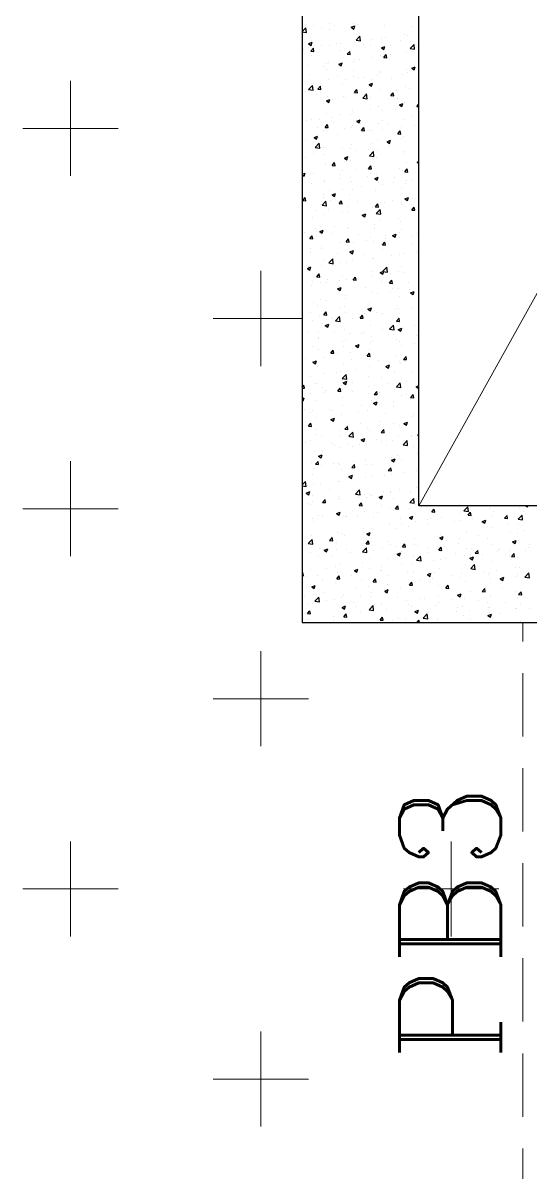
# Model space of a CAD drawing. Header units: millimetres. Extents: x 331487 to 517269, y 198509 to 399936.
# Drawn here: x 397410 to 398409, y 376660 to 378926 of the extents above; entities that cross this region are included whole.
import ezdxf

# ---------------------------------------------------------------- set-up
doc = ezdxf.new("R2010")
doc.units = ezdxf.units.MM
doc.header["$MEASUREMENT"] = 0
doc.linetypes.add('DASHED2', pattern=[0.375, 0.25, -0.125])
doc.layers.add('BEAM', color=1, linetype='Continuous', lineweight=5)
doc.layers.add('COLUMN', color=6, linetype='Continuous')
doc.styles.add('RC', font='romanc.shx', dxfattribs={"height": 200})

msp = doc.modelspace()

# ---------------------------------------------------------------- linework, layer by layer
at = {"layer": 'BEAM', "ltscale": 250}
msp.add_line((398190.1, 377974), (399990.1, 381214), dxfattribs=at)
at = {"layer": 'BEAM', "color": 253, "linetype": 'Continuous', "ltscale": 750}
for p, q in [((397503.6, 378624.5), (397503.6, 378812)), ((397409.8, 378718.2), (397597.3, 378718.2)), ((397878.6, 378249.5), (397878.6, 378437)), ((397784.8, 378343.2), (397960.1, 378343.2)), ((397503.6, 377874.5), (397503.6, 378062)), ((397409.8, 377968.2), (397597.3, 377968.2)), ((397878.6, 377499.5), (397878.6, 377687)), ((397784.8, 377593.2), (397972.3, 377593.2)), ((397503.6, 377124.5), (397503.6, 377312)), ((398253.6, 377124.5), (398253.6, 377312)), ((397409.8, 377218.2), (397597.3, 377218.2)), ((398159.8, 377218.2), (398347.3, 377218.2)), ((397878.6, 376749.5), (397878.6, 376937)), ((397784.8, 376843.2), (397972.3, 376843.2))]:
    msp.add_line(p, q, dxfattribs=at)
at = {"layer": 'BEAM', "linetype": 'DASHED2', "ltscale": 500}
msp.add_line((398395.1, 376394), (398395.1, 377744), dxfattribs=at)
at = {"layer": 'COLUMN'}
for p, q in [((397960.1, 381444), (397960.1, 377744)), ((398190.1, 377974), (398190.1, 381444)), ((399990.1, 377974), (398190.1, 377974)), ((397960.1, 377744), (400220.1, 377744))]:
    msp.add_line(p, q, dxfattribs=at)
at = {"layer": 'COLUMN', "color": 2, "linetype": 'Continuous'}
for p, q in [((397960.1, 378909.4), (397967.2, 378916.8)), ((397960.1, 378908.5), (397968.3, 378907.3)), ((397963.3, 378906.9), (397963.3, 378906.9)), ((397968.3, 378907.3), (397967.2, 378916.8)), ((397982.2, 378921.8), (397982.2, 378921.8)), ((397998.6, 378917.1), (397998.6, 378917.1)), ((398014.7, 378925.7), (398014.7, 378925.7)), ((398014.7, 378913.9), (398014.7, 378913.9)), ((398023.7, 378920.4), (398023.7, 378920.4)), ((398056.5, 378917.6), (398063.5, 378920.3)), ((398056.5, 378917.6), (398061.5, 378914.2)), ((398061.5, 378914.2), (398063.5, 378920.3)), ((398061.6, 378925.4), (398061.6, 378925.4)), ((398065.2, 378920.4), (398065.2, 378920.4)), ((398068.1, 378923.4), (398068.1, 378923.4)), ((398121.5, 378921.2), (398121.5, 378921.2)), ((398174.9, 378918.9), (398174.9, 378918.9)), ((397972.5, 378885.3), (397979.5, 378888)), ((397972.5, 378885.3), (397977.4, 378882)), ((397973.7, 378888.3), (397973.7, 378888.3)), ((397977.4, 378882), (397979.5, 378888)), ((398027.1, 378886), (398027.1, 378886)), ((398035.2, 378886), (398035.2, 378886)), ((398064, 378887.1), (398064, 378887.1)), ((398066.1, 378892.1), (398073.9, 378900.2)), ((398066.1, 378892.1), (398075, 378890.7)), ((398075, 378890.7), (398073.9, 378900.2)), ((398080.5, 378883.8), (398080.5, 378883.8)), ((398094.7, 378882.2), (398094.7, 378882.2)), ((398098.4, 378894.3), (398098.4, 378894.3)), ((398115.9, 378894.6), (398115.9, 378894.6)), ((398123.4, 378897.6), (398123.4, 378897.6)), ((398153, 378892.2), (398153, 378892.2)), ((398161.3, 378902.6), (398161.3, 378902.6)), ((398167.3, 378901.6), (398167.3, 378901.6)), ((398172.8, 378875.6), (398180.6, 378883.7)), ((398181.7, 378874.2), (398180.6, 378883.7)), ((397962.1, 378873.6), (397962.1, 378873.6)), ((397972.3, 378877.7), (397972.3, 378877.7)), ((397977.2, 378870.7), (397982, 378876.4)), ((397977.2, 378870.7), (397983.2, 378870.1)), ((397978, 378862.1), (397978, 378862.1)), ((397983.2, 378870.1), (397982, 378876.4)), ((397997.4, 378881), (397997.4, 378881)), ((398013.5, 378880.7), (398013.5, 378880.7)), ((398036.3, 378872.2), (398036.3, 378872.2)), ((398048.9, 378864.4), (398053.8, 378870.1)), ((398048.9, 378864.4), (398054.9, 378863.9)), ((398054.9, 378863.9), (398053.8, 378870.1)), ((398114.7, 378861.3), (398114.7, 378861.3)), ((398116.2, 378877.3), (398123.2, 378880)), ((398116.2, 378877.3), (398121.1, 378874)), ((398118.6, 378860.2), (398118.6, 378860.2)), ((398120.7, 378858.1), (398125.5, 378863.9)), ((398121.1, 378874), (398123.2, 378880)), ((398126.6, 378857.6), (398125.5, 378863.8)), ((398133.9, 378881.5), (398133.9, 378881.5)), ((398135, 378863.1), (398135, 378863.1)), ((398166.1, 378868.3), (398166.1, 378868.3)), ((398172.8, 378875.5), (398181.7, 378874.2)), ((398176.9, 378870.2), (398176.9, 378870.2)), ((398187.3, 378879.3), (398187.3, 378879.3)), ((397960.9, 378840.3), (397960.9, 378840.3)), ((397971.1, 378841.5), (397971.1, 378841.5)), ((398002, 378840.2), (398002, 378840.2)), ((398008.9, 378846.5), (398008.9, 378846.5)), ((398012.3, 378847.4), (398012.3, 378847.4)), ((398032.2, 378845.1), (398039.2, 378847.8)), ((398032.2, 378845.1), (398037.1, 378841.7)), ((398037.1, 378841.7), (398039.1, 378847.8)), ((398060.3, 378850.2), (398060.3, 378850.2)), ((398062.8, 378853.8), (398062.8, 378853.8)), ((398072.1, 378854.8), (398072.1, 378854.8)), ((398097.1, 378858.1), (398097.1, 378858.1)), ((398120.7, 378858.1), (398126.6, 378857.6)), ((398175.9, 378837.1), (398182.9, 378839.7)), ((398175.9, 378837.1), (398180.8, 378833.7)), ((398180.8, 378833.7), (398182.9, 378839.7)), ((397975.3, 378823.7), (397975.3, 378823.7)), ((398007.6, 378834.9), (398007.6, 378834.9)), ((398011, 378814.1), (398011, 378814.1)), ((398028.7, 378821.5), (398028.7, 378821.5)), ((398045.8, 378815.4), (398045.8, 378815.4)), ((398061, 378832.7), (398061, 378832.7)), ((398061.6, 378820.5), (398061.6, 378820.5)), ((398070.8, 378818.7), (398070.8, 378818.7)), ((398082.1, 378819.2), (398082.1, 378819.2)), ((398098.5, 378815.2), (398098.5, 378815.2)), ((398108.7, 378823.7), (398108.7, 378823.7)), ((398113.5, 378828), (398113.5, 378828)), ((398114.4, 378830.4), (398114.4, 378830.4)), ((398135.5, 378817), (398135.5, 378817)), ((398156.8, 378825.2), (398156.8, 378825.2)), ((398164.8, 378835), (398164.8, 378835)), ((398167.8, 378828.2), (398167.8, 378828.2)), ((398171.8, 378832), (398171.8, 378832)), ((398188.9, 378814.7), (398188.9, 378814.7)), ((397972.6, 378794.7), (397980.4, 378802.8)), ((397972.6, 378794.7), (397981.5, 378793.3)), ((397981.5, 378793.3), (397980.4, 378802.8)), ((397981.9, 378795.2), (397981.9, 378795.2)), ((397982.6, 378807.1), (397982.6, 378807.1)), ((397991.1, 378795.4), (397995.9, 378801.2)), ((397991.1, 378795.4), (397997.1, 378794.9)), ((397997.1, 378794.9), (397995.9, 378801.2)), ((398040.2, 378805.2), (398040.2, 378805.2)), ((398062.8, 378789.2), (398067.6, 378794.9)), ((398068.8, 378788.6), (398067.6, 378794.9)), ((398091.8, 378804.8), (398098.8, 378807.5)), ((398091.8, 378804.8), (398096.8, 378801.5)), ((398096.8, 378801.5), (398098.8, 378807.5)), ((398112.3, 378794.7), (398112.3, 378794.7)), ((398145.5, 378792.6), (398145.5, 378792.6)), ((398163.6, 378801.7), (398163.6, 378801.7)), ((398170.6, 378795.9), (398170.6, 378795.9)), ((397987.7, 378784.1), (397987.7, 378784.1)), ((398007.8, 378772.6), (398014.8, 378775.2)), ((398007.8, 378772.6), (398012.8, 378769.2)), ((398009.8, 378780.8), (398009.8, 378780.8)), ((398012.8, 378769.2), (398014.8, 378775.2)), ((398019.5, 378776), (398019.5, 378776)), ((398041.1, 378781.8), (398041.1, 378781.8)), ((398044.5, 378779.3), (398044.5, 378779.3)), ((398060.3, 378787.2), (398060.3, 378787.2)), ((398062.8, 378789.2), (398068.8, 378788.6)), ((398079.3, 378778.1), (398088.2, 378776.8)), ((398079.4, 378778.1), (398087.2, 378786.3)), ((398082.4, 378784.2), (398082.4, 378784.2)), ((398088.2, 378776.8), (398087.1, 378786.3)), ((398094.5, 378779.6), (398094.5, 378779.6)), ((398134.5, 378782.9), (398139.4, 378788.6)), ((398134.5, 378782.9), (398140.5, 378782.4)), ((398140.5, 378782.4), (398139.4, 378788.6)), ((398147.9, 378777.3), (398147.9, 378777.3)), ((398162.4, 378768.4), (398162.4, 378768.4)), ((398008.6, 378747.5), (398008.6, 378747.5)), ((398059.1, 378753.9), (398059.1, 378753.9)), ((398094.4, 378755.5), (398094.4, 378755.5)), ((398111.1, 378761.4), (398111.1, 378761.4)), ((398119.2, 378753.1), (398119.2, 378753.1)), ((398144.3, 378756.4), (398144.3, 378756.4)), ((398151.5, 378764.5), (398158.5, 378767.2)), ((398151.5, 378764.5), (398156.5, 378761.2)), ((398152.7, 378765.5), (398152.7, 378765.5)), ((398156.5, 378761.2), (398158.5, 378767.2)), ((398182.1, 378761.4), (398182.1, 378761.4)), ((398186.1, 378761.6), (398190.1, 378765.8)), ((398186.1, 378761.6), (398190.1, 378761)), ((397968.3, 378733), (397968.3, 378733)), ((397977.7, 378735.5), (397977.7, 378735.5)), ((397993.2, 378736.5), (397993.2, 378736.5)), ((398005, 378720.2), (398009.8, 378726)), ((398010.9, 378719.7), (398009.8, 378726)), ((398018.2, 378739.8), (398018.2, 378739.8)), ((398021.7, 378730.7), (398021.7, 378730.7)), ((398036, 378745.5), (398036, 378745.5)), ((398056.1, 378744.8), (398056.1, 378744.8)), ((398060, 378723.6), (398060, 378723.6)), ((398067.5, 378732.3), (398074.5, 378735)), ((398067.5, 378732.3), (398072.5, 378728.9)), ((398072.5, 378728.9), (398074.5, 378735)), ((398075, 378728.5), (398075, 378728.5)), ((398109.8, 378728.1), (398109.8, 378728.1)), ((398118.3, 378733.6), (398118.3, 378733.6)), ((398128.4, 378726.2), (398128.4, 378726.2)), ((398161.2, 378735.2), (398161.2, 378735.2)), ((398176.6, 378743.6), (398176.6, 378743.6)), ((398181.8, 378724), (398181.8, 378724)), ((397983.5, 378700), (397990.5, 378702.7)), ((397988.5, 378696.7), (397990.5, 378702.7)), ((397989.4, 378719.6), (397989.4, 378719.6)), ((397991.9, 378700.4), (397991.9, 378700.4)), ((398001.7, 378713.6), (398001.7, 378713.6)), ((398005, 378720.2), (398010.9, 378719.7)), ((398007.4, 378714.2), (398007.4, 378714.2)), ((398029.8, 378705.4), (398029.8, 378705.4)), ((398042.7, 378717.3), (398042.7, 378717.3)), ((398057.9, 378720.6), (398057.9, 378720.6)), ((398076.7, 378713.9), (398081.5, 378719.7)), ((398076.7, 378713.9), (398082.7, 378713.4)), ((398082.7, 378713.4), (398081.5, 378719.7)), ((398092.9, 378713.7), (398092.9, 378713.7)), ((398096.1, 378715), (398096.1, 378715)), ((398118, 378717), (398118, 378717)), ((398148.4, 378707.7), (398153.2, 378713.4)), ((398148.4, 378707.7), (398154.4, 378707.1)), ((398149.5, 378712.8), (398149.5, 378712.8)), ((398154.4, 378707.1), (398153.2, 378713.4)), ((398155.8, 378722), (398155.8, 378722)), ((398160, 378701.9), (398160, 378701.9)), ((397966.9, 378697.1), (397966.9, 378697.1)), ((397983.5, 378700), (397988.5, 378696.7)), ((397985.9, 378680.7), (397993.7, 378688.9)), ((397985.9, 378680.7), (397994.8, 378679.3)), ((397994.8, 378679.3), (397993.7, 378688.8)), ((398001.8, 378679.9), (398001.8, 378679.9)), ((398006.2, 378680.9), (398006.2, 378680.9)), ((398039.9, 378678.6), (398039.9, 378678.6)), ((398056.7, 378687.3), (398056.7, 378687.3)), ((398098.2, 378688.6), (398098.2, 378688.6)), ((398108.6, 378694.8), (398108.6, 378694.8)), ((398127.2, 378692), (398134.2, 378694.7)), ((398127.2, 378692), (398132.2, 378688.7)), ((398129.5, 378682.5), (398129.5, 378682.5)), ((398132.2, 378688.7), (398134.2, 378694.7)), ((398156.5, 378698.6), (398156.5, 378698.6)), ((397965.6, 378660.9), (397965.6, 378660.9)), ((397981.6, 378668.6), (397981.6, 378668.6)), ((398003.5, 378665.9), (398003.5, 378665.9)), ((398043.2, 378659.8), (398050.2, 378662.5)), ((398043.2, 378659.8), (398048.2, 378656.4)), ((398048.1, 378656.4), (398050.2, 378662.5)), ((398055.1, 378677.7), (398055.1, 378677.7)), ((398066.6, 378674.2), (398066.6, 378674.2)), ((398091.7, 378677.5), (398091.7, 378677.5)), ((398092.6, 378664.2), (398100.4, 378672.3)), ((398092.6, 378664.2), (398101.5, 378662.8)), ((398101.5, 378662.8), (398100.4, 378672.3)), ((398107.4, 378661.5), (398107.4, 378661.5)), ((398108.5, 378675.4), (398108.5, 378675.4)), ((398158.8, 378668.6), (398158.8, 378668.6)), ((398161.9, 378673.1), (398161.9, 378673.1)), ((398005, 378647.6), (398005, 378647.6)), ((398018.8, 378645), (398023.7, 378650.7)), ((398018.8, 378645), (398024.8, 378644.5)), ((398024.8, 378644.5), (398023.7, 378650.7)), ((398040.3, 378634.8), (398040.3, 378634.8)), ((398055.5, 378654), (398055.5, 378654)), ((398065.3, 378638.1), (398065.3, 378638.1)), ((398090.6, 378638.7), (398095.4, 378644.5)), ((398090.6, 378638.7), (398096.5, 378638.2)), ((398096.5, 378638.2), (398095.4, 378644.5)), ((398103.2, 378643.1), (398103.2, 378643.1)), ((398152.4, 378638.9), (398152.4, 378638.9)), ((398157.5, 378635.3), (398157.5, 378635.3)), ((398162.3, 378632.4), (398167.1, 378638.2)), ((398162.3, 378632.4), (398168.3, 378631.9)), ((398166.4, 378651.4), (398166.4, 378651.4)), ((398168.3, 378631.9), (398167.1, 378638.2)), ((398186.9, 378651.8), (398190.1, 378653)), ((398186.9, 378651.8), (398190.1, 378649.6)), ((397960.1, 378627.9), (397966.2, 378630.2)), ((397960.1, 378626.9), (397964.1, 378624.2)), ((397964.1, 378624.2), (397966.2, 378630.2)), ((397977.2, 378626.5), (397977.2, 378626.5)), ((397982.3, 378628.8), (397982.3, 378628.8)), ((398003.4, 378615.4), (398003.4, 378615.4)), ((398003.7, 378614.3), (398003.7, 378614.3)), ((398035.7, 378626.6), (398035.7, 378626.6)), ((398035.8, 378618.9), (398035.8, 378618.9)), ((398054.3, 378620.7), (398054.3, 378620.7)), ((398056.7, 378613.1), (398056.7, 378613.1)), ((398089, 378624.3), (398089, 378624.3)), ((398094.1, 378628.9), (398094.1, 378628.9)), ((398102.9, 378619.5), (398109.9, 378622.2)), ((398102.9, 378619.5), (398107.8, 378616.2)), ((398106.2, 378628.2), (398106.2, 378628.2)), ((398107.8, 378616.2), (398109.9, 378622.2)), ((398110.1, 378610.9), (398110.1, 378610.9)), ((398140.1, 378612), (398140.1, 378612)), ((398142.4, 378622), (398142.4, 378622)), ((398165.1, 378615.2), (398165.1, 378615.2)), ((398176.4, 378617), (398176.4, 378617)), ((397977.4, 378608.9), (397977.4, 378608.9)), ((398014, 378595.4), (398014, 378595.4)), ((398018.8, 378587.3), (398025.8, 378590)), ((398018.8, 378587.3), (398023.8, 378583.9)), ((398023.8, 378583.9), (398025.8, 378590)), ((398039, 378598.6), (398039, 378598.6)), ((398053, 378587.5), (398053, 378587.5)), ((398059.7, 378596.9), (398059.7, 378596.9)), ((398076.9, 378603.6), (398076.9, 378603.6)), ((398105, 378595), (398105, 378595)), ((398118, 378606.9), (398118, 378606.9)), ((398156.3, 378602), (398156.3, 378602)), ((398163.5, 378608.6), (398163.5, 378608.6)), ((397961, 378576.1), (397965.8, 378581.8)), ((397961, 378576.1), (397967, 378575.5)), ((397962.4, 378578), (397962.4, 378578)), ((397967, 378575.5), (397965.8, 378581.8)), ((397999.1, 378566.8), (398008, 378565.4)), ((397999.2, 378566.8), (398006.9, 378574.9)), ((398001.4, 378586.9), (398001.4, 378586.9)), ((398002.5, 378581.1), (398002.5, 378581.1)), ((398008, 378565.4), (398006.9, 378574.9)), ((398015.8, 378575.7), (398015.8, 378575.7)), ((398032.7, 378569.8), (398037.5, 378575.5)), ((398032.7, 378569.8), (398038.7, 378569.3)), ((398038.7, 378569.2), (398037.5, 378575.5)), ((398069.2, 378573.5), (398069.2, 378573.5)), ((398104.4, 378563.5), (398109.3, 378569.2)), ((398110.4, 378563), (398109.3, 378569.2)), ((398113.8, 378572.5), (398113.8, 378572.5)), ((398122.5, 378571.2), (398122.5, 378571.2)), ((398138.8, 378575.8), (398138.8, 378575.8)), ((398155.1, 378568.7), (398155.1, 378568.7)), ((398156.2, 378572), (398156.2, 378572)), ((398162.6, 378579.3), (398169.6, 378581.9)), ((398162.6, 378579.3), (398167.5, 378575.9)), ((398167.5, 378575.9), (398169.6, 378581.9)), ((398175.9, 378569), (398175.9, 378569)), ((398176.7, 378580.8), (398176.7, 378580.8)), ((397981.3, 378541.9), (397981.3, 378541.9)), ((397987.7, 378555.9), (397987.7, 378555.9)), ((398001.3, 378547.8), (398001.3, 378547.8)), ((398012.7, 378559.2), (398012.7, 378559.2)), ((398039.6, 378551.9), (398039.6, 378551.9)), ((398050.6, 378564.2), (398050.6, 378564.2)), ((398051.8, 378554.2), (398051.8, 378554.2)), ((398078.5, 378547), (398085.5, 378549.7)), ((398078.5, 378547), (398083.5, 378543.6)), ((398083.5, 378543.6), (398085.5, 378549.7)), ((398097.9, 378561.9), (398097.9, 378561.9)), ((398103.8, 378561.7), (398103.8, 378561.7)), ((398104.4, 378563.5), (398110.4, 378563)), ((398105.9, 378550.2), (398113.7, 378558.3)), ((398105.9, 378550.2), (398114.8, 378548.8)), ((398114.8, 378548.8), (398113.7, 378558.3)), ((398176.2, 378557.2), (398181, 378563)), ((398176.2, 378557.2), (398182.1, 378556.7)), ((398182.1, 378556.7), (398181, 378563)), ((397986.4, 378519.8), (397986.4, 378519.8)), ((397996.3, 378524.6), (397996.3, 378524.6)), ((398024.3, 378524.8), (398024.3, 378524.8)), ((398049.7, 378522.4), (398049.7, 378522.4)), ((398050.6, 378520.9), (398050.6, 378520.9)), ((398087.5, 378533.1), (398087.5, 378533.1)), ((398102.5, 378528.4), (398102.5, 378528.4)), ((398103.1, 378520.1), (398103.1, 378520.1)), ((398112.5, 378536.4), (398112.5, 378536.4)), ((398150.4, 378541.4), (398150.4, 378541.4)), ((398153.9, 378535.4), (398153.9, 378535.4)), ((397961.4, 378516.5), (397961.4, 378516.5)), ((397964, 378513.4), (397964, 378513.4)), ((397974.9, 378500.8), (397979.7, 378506.6)), ((397974.9, 378500.8), (397980.8, 378500.3)), ((397980.8, 378500.3), (397979.7, 378506.6)), ((397994.5, 378514.7), (398001.5, 378517.4)), ((397994.5, 378514.7), (397999.5, 378511.4)), ((397999.5, 378511.4), (398001.5, 378517.4)), ((398000.1, 378514.5), (398000.1, 378514.5)), ((398017.4, 378511.2), (398017.4, 378511.2)), ((398046.6, 378494.6), (398051.4, 378500.3)), ((398052.6, 378494), (398051.4, 378500.3)), ((398070.8, 378508.9), (398070.8, 378508.9)), ((398086.2, 378496.9), (398086.2, 378496.9)), ((398093.8, 378502.3), (398093.8, 378502.3)), ((398124.1, 378506.7), (398124.1, 378506.7)), ((398124.1, 378501.9), (398124.1, 378501.9)), ((398138.2, 378506.7), (398145.2, 378509.4)), ((398138.2, 378506.7), (398143.2, 378503.4)), ((398143.2, 378503.4), (398145.2, 378509.4)), ((398152.1, 378512.3), (398152.1, 378512.3)), ((398152.7, 378502.1), (398152.7, 378502.1)), ((398156.4, 378517.9), (398156.4, 378517.9)), ((398177.5, 378504.4), (398177.5, 378504.4)), ((398187.2, 378510.2), (398187.2, 378510.2)), ((397976.4, 378473.8), (397976.4, 378473.8)), ((397977.1, 378482.3), (397977.1, 378482.3)), ((397998, 378485.3), (397998, 378485.3)), ((397998.9, 378481.2), (397998.9, 378481.2)), ((398035.5, 378492.3), (398035.5, 378492.3)), ((398046.6, 378494.6), (398052.6, 378494)), ((398049.4, 378487.6), (398049.4, 378487.6)), ((398054.2, 378474.5), (398061.2, 378477.2)), ((398054.2, 378474.5), (398059.2, 378471.1)), ((398059.2, 378471.1), (398061.2, 378477.2)), ((398061.1, 378493.6), (398061.1, 378493.6)), ((398101.3, 378495.1), (398101.3, 378495.1)), ((398117.7, 378480.3), (398117.7, 378480.3)), ((398118.3, 378488.3), (398123.1, 378494)), ((398118.3, 378488.3), (398124.3, 378487.8)), ((398124.3, 378487.8), (398123.1, 378494)), ((398176.1, 378490.3), (398176.1, 378490.3)), ((398185.9, 378474.1), (398185.9, 378474.1)), ((398190, 378482), (398190.1, 378482.1)), ((398190, 378482), (398190.1, 378482)), ((398001.1, 378460.3), (398001.1, 378460.3)), ((398012.4, 378452.8), (398020.2, 378460.9)), ((398012.4, 378452.8), (398021.3, 378451.4)), ((398021.3, 378451.4), (398020.2, 378460.9)), ((398029.8, 378471.5), (398029.8, 378471.5)), ((398034.8, 378454.2), (398034.8, 378454.2)), ((398048.2, 378454.3), (398048.2, 378454.3)), ((398059.4, 378470.3), (398059.4, 378470.3)), ((398059.9, 378457.5), (398059.9, 378457.5)), ((398083.2, 378469.3), (398083.2, 378469.3)), ((398097.7, 378462.5), (398097.7, 378462.5)), ((398100.1, 378461.8), (398100.1, 378461.8)), ((398136.5, 378467), (398136.5, 378467)), ((398151.5, 378468.8), (398151.5, 378468.8)), ((398160.9, 378470.8), (398160.9, 378470.8)), ((398189.9, 378464.8), (398189.9, 378464.8)), ((397970.2, 378442.2), (397977.2, 378444.9)), ((397970.2, 378442.2), (397975.2, 378438.9)), ((397971.7, 378445.9), (397971.7, 378445.9)), ((397975.2, 378438.9), (397977.2, 378444.9)), ((397988.7, 378425.6), (397993.6, 378431.4)), ((397994.7, 378425.1), (397993.6, 378431.4)), ((397997.7, 378447.9), (397997.7, 378447.9)), ((398097.6, 378435.3), (398097.6, 378435.3)), ((398098.9, 378428.5), (398098.9, 378428.5)), ((398113.9, 378434.2), (398120.9, 378436.9)), ((398113.9, 378434.2), (398118.9, 378430.9)), ((398118.9, 378430.9), (398120.9, 378436.9)), ((398119.1, 378436.3), (398126.9, 378444.4)), ((398119.1, 378436.2), (398128, 378434.9)), ((398128, 378434.9), (398126.9, 378444.4)), ((398134.6, 378431.3), (398134.6, 378431.3)), ((398150.2, 378435.5), (398150.2, 378435.5)), ((398155.9, 378445.3), (398155.9, 378445.3)), ((398159.6, 378434.6), (398159.6, 378434.6)), ((397978, 378409.3), (397978, 378409.3)), ((397981, 378415.3), (397981, 378415.3)), ((397988.7, 378425.6), (397994.7, 378425.1)), ((397996.5, 378414.6), (397996.5, 378414.6)), ((398008.5, 378414.7), (398008.5, 378414.7)), ((398010.3, 378420.4), (398010.3, 378420.4)), ((398031.4, 378407), (398031.4, 378407)), ((398033.6, 378418), (398033.6, 378418)), ((398039.3, 378425.3), (398039.3, 378425.3)), ((398047, 378421), (398047, 378421)), ((398060.5, 378419.3), (398065.3, 378425.1)), ((398060.5, 378419.3), (398066.4, 378418.8)), ((398063.7, 378418.2), (398063.7, 378418.2)), ((398066.4, 378418.8), (398065.3, 378425.1)), ((398071.4, 378423), (398071.4, 378423)), ((398117.1, 378415.9), (398117.1, 378415.9)), ((398132.2, 378413.1), (398137, 378418.8)), ((398132.2, 378413.1), (398138.2, 378412.5)), ((398138.2, 378412.5), (398137, 378418.8)), ((398170.5, 378413.7), (398170.5, 378413.7)), ((398029.9, 378402), (398036.9, 378404.7)), ((398029.9, 378402), (398034.9, 378398.6)), ((398034.8, 378398.6), (398036.9, 378404.7)), ((398045.1, 378383.6), (398045.1, 378383.6)), ((398045.7, 378387.7), (398045.7, 378387.7)), ((398084.8, 378404.7), (398084.8, 378404.7)), ((398097.7, 378395.2), (398097.7, 378395.2)), ((398108.3, 378391.9), (398108.3, 378391.9)), ((398133.3, 378395.2), (398133.3, 378395.2)), ((398138.2, 378402.5), (398138.2, 378402.5)), ((398149, 378402.3), (398149, 378402.3)), ((398151.8, 378385.7), (398151.8, 378385.7)), ((398171.2, 378400.2), (398171.2, 378400.2)), ((398173.6, 378394), (398180.6, 378396.7)), ((398173.6, 378394), (398178.6, 378390.6)), ((398178.6, 378390.6), (398180.6, 378396.6)), ((397982.2, 378375.3), (397982.2, 378375.3)), ((397990.4, 378369.6), (397990.4, 378369.6)), ((397995.2, 378381.3), (397995.2, 378381.3)), ((398007.3, 378378.6), (398007.3, 378378.6)), ((398035.2, 378365.6), (398035.2, 378365.6)), ((398043.8, 378367.3), (398043.8, 378367.3)), ((398089.6, 378361.7), (398096.6, 378364.4)), ((398089.6, 378361.7), (398094.5, 378358.4)), ((398093.5, 378375.6), (398093.5, 378375.6)), ((398094.5, 378358.4), (398096.6, 378364.4)), ((398096.5, 378361.9), (398096.5, 378361.9)), ((398097.2, 378365.1), (398097.2, 378365.1)), ((398144.9, 378360.7), (398144.9, 378360.7)), ((398147.8, 378369), (398147.8, 378369)), ((398150.6, 378362.8), (398150.6, 378362.8)), ((398175.8, 378363.7), (398175.8, 378363.7)), ((397976.8, 378355.6), (397976.8, 378355.6)), ((397981, 378339.2), (397981, 378339.2)), ((397994, 378348), (397994, 378348)), ((398002.6, 378350.4), (398007.4, 378356.1)), ((398002.6, 378350.4), (398008.6, 378349.9)), ((398008.6, 378349.9), (398007.4, 378356.1)), ((398018.8, 378344.1), (398018.8, 378344.1)), ((398025.7, 378338.8), (398033.5, 378347)), ((398025.7, 378338.8), (398034.6, 378337.5)), ((398034.6, 378337.5), (398033.4, 378347)), ((398044.5, 378354.4), (398044.5, 378354.4)), ((398059.1, 378343.7), (398059.1, 378343.7)), ((398074.3, 378344.1), (398079.2, 378349.9)), ((398074.3, 378344.1), (398080.3, 378343.6)), ((398080.3, 378343.6), (398079.2, 378349.9)), ((398082, 378352.5), (398082, 378352.5)), ((398107, 378355.8), (398107, 378355.8)), ((398117.4, 378353.7), (398117.4, 378353.7)), ((398146.1, 378337.8), (398150.9, 378343.6)), ((398146.1, 378337.8), (398152, 378337.3)), ((398152, 378337.3), (398150.9, 378343.6)), ((397970.9, 378318.5), (397970.9, 378318.5)), ((398000.8, 378333.7), (398000.8, 378333.7)), ((398005.5, 378329.5), (398012.5, 378332.1)), ((398005.5, 378329.5), (398010.5, 378326.1)), ((398010.5, 378326.1), (398012.5, 378332.1)), ((398024.3, 378316.2), (398024.3, 378316.2)), ((398043.3, 378321.1), (398043.3, 378321.1)), ((398080.7, 378316.3), (398080.7, 378316.3)), ((398095.3, 378328.6), (398095.3, 378328.6)), ((398118.6, 378321.3), (398118.6, 378321.3)), ((398132.4, 378322.3), (398140.2, 378330.4)), ((398132.4, 378322.3), (398141.3, 378320.9)), ((398141.3, 378320.9), (398140.2, 378330.4)), ((398146.6, 378335.7), (398146.6, 378335.7)), ((398149.3, 378321.4), (398156.3, 378324.1)), ((398149.3, 378321.4), (398154.2, 378318.1)), ((398154.2, 378318.1), (398156.3, 378324.1)), ((398155.6, 378318.7), (398155.6, 378318.7)), ((398181.7, 378329.6), (398181.7, 378329.6)), ((397992, 378305.1), (397992, 378305.1)), ((397992.5, 378304.7), (397992.5, 378304.7)), ((397992.8, 378314.7), (397992.8, 378314.7)), ((398039, 378298.7), (398039, 378298.7)), ((398045.4, 378302.8), (398045.4, 378302.8)), ((398055.7, 378313), (398055.7, 378313)), ((398077.7, 378314), (398077.7, 378314)), ((398094, 378295.4), (398094, 378295.4)), ((398097.3, 378308.7), (398097.3, 378308.7)), ((398098.8, 378300.6), (398098.8, 378300.6)), ((398131.1, 378311.7), (398131.1, 378311.7)), ((398145.4, 378302.4), (398145.4, 378302.4)), ((398152.2, 378298.3), (398152.2, 378298.3)), ((398180.5, 378293.5), (398180.5, 378293.5)), ((398184.5, 378309.5), (398184.5, 378309.5)), ((397980.7, 378288.7), (397980.7, 378288.7)), ((397991.6, 378281.5), (397991.6, 378281.5)), ((398016.5, 378275.2), (398021.3, 378280.9)), ((398016.5, 378275.2), (398022.5, 378274.7)), ((398022.5, 378274.6), (398021.3, 378280.9)), ((398029.4, 378273.6), (398029.4, 378273.6)), ((398042.1, 378287.9), (398042.1, 378287.9)), ((398054.4, 378276.9), (398054.4, 378276.9)), ((398065.2, 378289.2), (398072.2, 378291.9)), ((398065.2, 378289.2), (398070.2, 378285.8)), ((398070.2, 378285.8), (398072.2, 378291.9)), ((398088.2, 378268.9), (398093, 378274.6)), ((398092.3, 378281.9), (398092.3, 378281.9)), ((398094.2, 378268.4), (398093, 378274.6)), ((398155.4, 378290.2), (398155.4, 378290.2)), ((397966.2, 378265.3), (397966.2, 378265.3)), ((397981.2, 378256.9), (397988.2, 378259.6)), ((397981.2, 378256.9), (397986.2, 378253.6)), ((397986.2, 378253.6), (397988.2, 378259.6)), ((397990.4, 378248.2), (397990.4, 378248.2)), ((398004.4, 378265.4), (398004.4, 378265.4)), ((398040.9, 378254.6), (398040.9, 378254.6)), ((398057.8, 378263.2), (398057.8, 378263.2)), ((398088.2, 378268.9), (398094.2, 378268.4)), ((398092.8, 378262.1), (398092.8, 378262.1)), ((398093.2, 378249), (398093.2, 378249)), ((398111.2, 378260.9), (398111.2, 378260.9)), ((398124.9, 378248.9), (398131.9, 378251.6)), ((398124.9, 378248.9), (398129.9, 378245.6)), ((398129.1, 378250.7), (398129.1, 378250.7)), ((398129.9, 378245.6), (398131.9, 378251.6)), ((398144.2, 378269.1), (398144.2, 378269.1)), ((398151.5, 378259), (398151.5, 378259)), ((398154.2, 378254), (398154.2, 378254)), ((398159.9, 378262.6), (398164.8, 378268.4)), ((398159.9, 378262.6), (398165.9, 378262.1)), ((398164.6, 378258.7), (398164.6, 378258.7)), ((398165.9, 378262.1), (398164.8, 378268.4)), ((397976.6, 378229), (397976.6, 378229)), ((398003.1, 378234.1), (398003.1, 378234.1)), ((398028.1, 378237.4), (398028.1, 378237.4)), ((398034.9, 378239), (398034.9, 378239)), ((398038.9, 378224.9), (398046.7, 378233)), ((398038.9, 378224.9), (398047.8, 378223.5)), ((398047.8, 378223.5), (398046.7, 378233)), ((398066, 378242.4), (398066, 378242.4)), ((398091.6, 378228.8), (398091.6, 378228.8)), ((398117.2, 378227.1), (398117.2, 378227.1)), ((398142.9, 378235.8), (398142.9, 378235.8)), ((398175.5, 378237.1), (398175.5, 378237.1)), ((397960.1, 378208), (397963.5, 378212)), ((397960.1, 378206.1), (397964.6, 378205.7)), ((397964.6, 378205.7), (397963.5, 378212)), ((397985, 378214.3), (397985, 378214.3)), ((397989.2, 378214.9), (397989.2, 378214.9)), ((398000.5, 378207), (398000.5, 378207)), ((398030.4, 378200), (398035.2, 378205.7)), ((398036.3, 378199.4), (398035.2, 378205.7)), ((398038.3, 378212.1), (398038.3, 378212.1)), ((398039.7, 378221.3), (398039.7, 378221.3)), ((398039.7, 378203), (398039.7, 378203)), ((398040.9, 378216.7), (398047.9, 378219.4)), ((398040.9, 378216.7), (398045.9, 378213.3)), ((398045.9, 378213.3), (398047.9, 378219.4)), ((398058.8, 378217.1), (398058.8, 378217.1)), ((398091.7, 378209.8), (398091.7, 378209.8)), ((398102.8, 378211.3), (398102.8, 378211.3)), ((398127.8, 378214.6), (398127.8, 378214.6)), ((398141.7, 378202.5), (398141.7, 378202.5)), ((398145.1, 378207.6), (398145.1, 378207.6)), ((398145.6, 378208.3), (398154.5, 378206.9)), ((398145.7, 378208.3), (398153.4, 378216.4)), ((398154.5, 378206.9), (398153.4, 378216.4)), ((398165.7, 378219.6), (398165.7, 378219.6)), ((398184.6, 378208.7), (398190.1, 378210.8)), ((398184.6, 378208.7), (398189.6, 378205.3)), ((398189.6, 378205.3), (398190.1, 378206.9)), ((397960.1, 378185.7), (397963.9, 378187.1)), ((397960.1, 378182.2), (397961.9, 378181.1)), ((397961.9, 378181.1), (397963.9, 378187.1)), ((397976.8, 378194.7), (397976.8, 378194.7)), ((397987.9, 378181.6), (397987.9, 378181.6)), ((398001.8, 378198), (398001.8, 378198)), ((398006, 378200.9), (398006, 378200.9)), ((398030.4, 378200), (398036.3, 378199.4)), ((398038.5, 378188), (398038.5, 378188)), ((398059.4, 378198.6), (398059.4, 378198.6)), ((398090.4, 378195.5), (398090.4, 378195.5)), ((398097, 378182.1), (398097, 378182.1)), ((398100.6, 378176.4), (398107.6, 378179.1)), ((398102.1, 378193.7), (398106.9, 378199.4)), ((398102.1, 378193.7), (398108.1, 378193.2)), ((398105.6, 378173.1), (398107.6, 378179.1)), ((398108.1, 378193.2), (398106.9, 378199.4)), ((398112.8, 378196.4), (398112.8, 378196.4)), ((398139.4, 378180.1), (398139.4, 378180.1)), ((398155.3, 378192.1), (398155.3, 378192.1)), ((398166.2, 378194.1), (398166.2, 378194.1)), ((398173.8, 378187.4), (398178.6, 378193.2)), ((398173.8, 378187.4), (398179.8, 378186.9)), ((398179.8, 378186.9), (398178.6, 378193.1)), ((397965.1, 378163.5), (397965.1, 378163.5)), ((397975.5, 378158.5), (397975.5, 378158.5)), ((397980.4, 378162), (397980.4, 378162)), ((398013.4, 378163.5), (398013.4, 378163.5)), ((398018.4, 378161.2), (398018.4, 378161.2)), ((398038.7, 378172), (398038.7, 378172)), ((398071.8, 378159), (398071.8, 378159)), ((398076.5, 378171.8), (398076.5, 378171.8)), ((398089.2, 378162.2), (398089.2, 378162.2)), ((398100.6, 378176.4), (398105.6, 378173.1)), ((398101.5, 378175.1), (398101.5, 378175.1)), ((398125.2, 378156.7), (398125.2, 378156.7)), ((398140.5, 378169.2), (398140.5, 378169.2)), ((397972.5, 378131), (397977.3, 378136.8)), ((397978.5, 378130.5), (397977.3, 378136.8)), ((397986.7, 378148.3), (397986.7, 378148.3)), ((398016.6, 378144.2), (398023.6, 378146.9)), ((398016.6, 378144.2), (398021.5, 378140.8)), ((398021.5, 378140.8), (398023.6, 378146.9)), ((398037.2, 378154.7), (398037.2, 378154.7)), ((398075.2, 378135.7), (398075.2, 378135.7)), ((398113.1, 378140.7), (398113.1, 378140.7)), ((398139.3, 378135.9), (398139.3, 378135.9)), ((398160.3, 378136.2), (398167.3, 378138.8)), ((398160.3, 378136.2), (398165.3, 378132.8)), ((398165.3, 378132.8), (398167.3, 378138.8)), ((398176.3, 378149), (398176.3, 378149)), ((398178.6, 378154.5), (398178.6, 378154.5)), ((398189.8, 378142.3), (398189.8, 378142.3)), ((397972.5, 378131), (397978.5, 378130.5)), ((397985.5, 378115), (397985.5, 378115)), ((397987, 378124.1), (397987, 378124.1)), ((398034.6, 378112.4), (398034.6, 378112.4)), ((398036, 378121.4), (398036, 378121.4)), ((398044.2, 378124.7), (398049.1, 378130.5)), ((398044.2, 378124.7), (398050.2, 378124.2)), ((398050.2, 378124.2), (398049.1, 378130.5)), ((398050.2, 378132.4), (398050.2, 378132.4)), ((398052.2, 378110.9), (398060, 378119)), ((398061.1, 378109.5), (398060, 378119)), ((398088, 378128.9), (398088, 378128.9)), ((398092.9, 378122.4), (398092.9, 378122.4)), ((398116, 378118.5), (398120.8, 378124.2)), ((398116, 378118.5), (398121.9, 378117.9)), ((398121.9, 378117.9), (398120.8, 378124.2)), ((398151.2, 378132.4), (398151.2, 378132.4)), ((398175, 378112.9), (398175, 378112.9)), ((398187.7, 378112.2), (398190.1, 378115.1)), ((398187.7, 378112.2), (398190.1, 378112)), ((397966.7, 378099), (397966.7, 378099)), ((397976.3, 378102.4), (397976.3, 378102.4)), ((397999, 378110.1), (397999, 378110.1)), ((398020.1, 378096.7), (398020.1, 378096.7)), ((398023.9, 378093), (398023.9, 378093)), ((398048.9, 378096.3), (398048.9, 378096.3)), ((398052.2, 378110.9), (398061.1, 378109.5)), ((398052.4, 378107.9), (398052.4, 378107.9)), ((398058.5, 378090.4), (398058.5, 378090.4)), ((398073.4, 378094.4), (398073.4, 378094.4)), ((398076.3, 378103.9), (398083.3, 378106.6)), ((398076.3, 378103.9), (398081.2, 378100.5)), ((398081.2, 378100.5), (398083.3, 378106.6)), ((398086.7, 378095.6), (398086.7, 378095.6)), ((398086.8, 378101.2), (398086.8, 378101.2)), ((398105.7, 378105.6), (398105.7, 378105.6)), ((398116.9, 378100.4), (398116.9, 378100.4)), ((398126.8, 378092.2), (398126.8, 378092.2)), ((398138.1, 378102.7), (398138.1, 378102.7)), ((398150, 378109.6), (398150, 378109.6)), ((398158.9, 378094.4), (398166.7, 378102.5)), ((398158.9, 378094.4), (398167.8, 378093)), ((398159.1, 378103.4), (398159.1, 378103.4)), ((398167.8, 378093), (398166.7, 378102.5)), ((398175.2, 378110.4), (398175.2, 378110.4)), ((398180.2, 378089.9), (398180.2, 378089.9)), ((398188.6, 378109.1), (398188.6, 378109.1)), ((397960.7, 378084.7), (397960.7, 378084.7)), ((397984.3, 378081.7), (397984.3, 378081.7)), ((397992.2, 378071.7), (397999.2, 378074.3)), ((397992.2, 378071.7), (397997.2, 378068.3)), ((397997.2, 378068.3), (397999.2, 378074.3)), ((398000.2, 378080.4), (398000.2, 378080.4)), ((398034.8, 378088.1), (398034.8, 378088.1)), ((398123.7, 378070.1), (398123.7, 378070.1)), ((398136, 378063.6), (398143, 378066.3)), ((398136.9, 378069.4), (398136.9, 378069.4)), ((398140.9, 378060.3), (398143, 378066.3)), ((398148.7, 378073.4), (398148.7, 378073.4)), ((398186.6, 378078.4), (398186.6, 378078.4)), ((398187.4, 378075.8), (398187.4, 378075.8)), ((397979.1, 378059.3), (397979.1, 378059.3)), ((397983.1, 378048.4), (397983.1, 378048.4)), ((397986.4, 378055.8), (397991.2, 378061.5)), ((397986.4, 378055.8), (397992.4, 378055.3)), ((397992.4, 378055.3), (397991.2, 378061.5)), ((397997.6, 378053.5), (397997.6, 378053.5)), ((398022.6, 378056.8), (398022.6, 378056.8)), ((398032.5, 378057), (398032.5, 378057)), ((398033.6, 378054.8), (398033.6, 378054.8)), ((398038.4, 378045.4), (398038.4, 378045.4)), ((398058.1, 378049.5), (398062.9, 378055.3)), ((398058.1, 378049.5), (398064.1, 378049)), ((398060.5, 378061.8), (398060.5, 378061.8)), ((398064.1, 378049), (398062.9, 378055.3)), ((398085.5, 378062.3), (398085.5, 378062.3)), ((398085.8, 378054.8), (398085.8, 378054.8)), ((398096.7, 378055.4), (398096.7, 378055.4)), ((398129.8, 378043.2), (398134.7, 378049)), ((398129.8, 378043.2), (398135.8, 378042.7)), ((398135.8, 378042.7), (398134.7, 378049)), ((398136, 378063.6), (398140.9, 378060.3)), ((398139.2, 378052.5), (398139.2, 378052.5)), ((398155, 378065.4), (398155, 378065.4)), ((397960.1, 378015), (397966.5, 378021.6)), ((397967.6, 378012.1), (397966.5, 378021.6)), ((397980.1, 378035.4), (397980.1, 378035.4)), ((398032.4, 378021.5), (398032.4, 378021.5)), ((398034.2, 378022.4), (398034.2, 378022.4)), ((398051.9, 378031.4), (398058.9, 378034.1)), ((398051.9, 378031.4), (398056.9, 378028)), ((398056.9, 378028), (398058.9, 378034.1)), ((398084.3, 378029), (398084.3, 378029)), ((398097.3, 378030.7), (398097.3, 378030.7)), ((398122.4, 378034), (398122.4, 378034)), ((398135.7, 378036.1), (398135.7, 378036.1)), ((398160.3, 378039), (398160.3, 378039)), ((398186.2, 378042.5), (398186.2, 378042.5)), ((397960.1, 378013.3), (397967.6, 378012.1)), ((397967.9, 377999.1), (397974.9, 378001.8)), ((397967.9, 377999.1), (397972.9, 377995.8)), ((397971.3, 378014.1), (397971.3, 378014.1)), ((397972.9, 377995.8), (397974.9, 378001.8)), ((397981.9, 378015.1), (397981.9, 378015.1)), ((397996.3, 378017.4), (397996.3, 378017.4)), ((398013, 378005.9), (398013, 378005.9)), ((398065.4, 377997), (398073.2, 378005.1)), ((398066.4, 378003.7), (398066.4, 378003.7)), ((398074.3, 377995.6), (398073.2, 378005.1)), ((398119.7, 378001.4), (398119.7, 378001.4)), ((398133.9, 377999.5), (398133.9, 377999.5)), ((398134.4, 378002.8), (398134.4, 378002.8)), ((398150.9, 378005.8), (398150.9, 378005.8)), ((398173.1, 377999.2), (398173.1, 377999.2)), ((398184.9, 378009.2), (398184.9, 378009.2)), ((397970, 377977.9), (397970, 377977.9)), ((397976, 377975.7), (397976, 377975.7)), ((397980.6, 377981.8), (397980.6, 377981.8)), ((397980.7, 377994.8), (397980.7, 377994.8)), ((398000.3, 377980.6), (398005.1, 377986.3)), ((398000.3, 377980.6), (398006.2, 377980.1)), ((398006.2, 377980), (398005.1, 377986.3)), ((398007.9, 377982.9), (398007.9, 377982.9)), ((398031.2, 377988.2), (398031.2, 377988.2)), ((398034.1, 377992.5), (398034.1, 377992.5)), ((398034.3, 377985.7), (398034.3, 377985.7)), ((398065.4, 377996.9), (398074.3, 377995.6)), ((398071, 377991.2), (398071, 377991.2)), ((398072, 377974.3), (398076.8, 377980)), ((398078, 377973.8), (398076.8, 377980)), ((398083.1, 377995.7), (398083.1, 377995.7)), ((398087.4, 377990.3), (398087.4, 377990.3)), ((398092.6, 377995.8), (398092.6, 377995.8)), ((398096.1, 377994.5), (398096.1, 377994.5)), ((398111.6, 377991.1), (398118.6, 377993.8)), ((398111.6, 377991.1), (398116.6, 377987.8)), ((398116.6, 377987.8), (398118.6, 377993.8)), ((398140.8, 377988), (398140.8, 377988)), ((398172.2, 377980.4), (398180, 377988.5)), ((398172.2, 377980.4), (398181, 377979)), ((398174.9, 377983.8), (398174.9, 377983.8)), ((398181, 377979), (398179.9, 377988.5)), ((398183.7, 377975.9), (398183.7, 377975.9)), ((397993.1, 377955.1), (397993.1, 377955.1)), ((397999.9, 377953.8), (397999.9, 377953.8)), ((398027.6, 377958.9), (398034.6, 377961.6)), ((398027.6, 377958.9), (398032.6, 377955.5)), ((398029.9, 377955), (398029.9, 377955)), ((398032.6, 377955.5), (398034.6, 377961.6)), ((398046.5, 377952.9), (398046.5, 377952.9)), ((398058.2, 377963.8), (398058.2, 377963.8)), ((398069.8, 377955.1), (398069.8, 377955.1)), ((398072, 377974.3), (398078, 377973.8)), ((398081.9, 377962.5), (398081.9, 377962.5)), ((398107.6, 377960.1), (398107.6, 377960.1)), ((398116.6, 377973.8), (398116.6, 377973.8)), ((398133.2, 377969.5), (398133.2, 377969.5)), ((398143.7, 377968), (398148.5, 377973.8)), ((398143.7, 377968), (398149.7, 377967.5)), ((398149.7, 377967.5), (398148.5, 377973.8)), ((398170.8, 377968.4), (398170.8, 377968.4)), ((398171.3, 377950.9), (398178.3, 377953.6)), ((398176.3, 377947.5), (398178.3, 377953.6)), ((398195.8, 377971.7), (398195.8, 377971.7)), ((398215.4, 377961.8), (398220.3, 377967.5)), ((398215.4, 377961.8), (398221.4, 377961.2)), ((398221.4, 377961.2), (398220.3, 377967.5)), ((398271.4, 377958.8), (398271.4, 377958.8)), ((398278.9, 377963.9), (398286.7, 377972)), ((398278.9, 377963.8), (398287.8, 377962.5)), ((398285.8, 377957.1), (398285.8, 377957.1)), ((398287.8, 377962.5), (398286.7, 377972)), ((398287.2, 377955.5), (398292, 377961.2)), ((398287.2, 377955.5), (398293.1, 377955)), ((398293.1, 377954.9), (398292, 377961.2)), ((398329.7, 377968.8), (398329.7, 377968.8)), ((398333.5, 377953.8), (398333.5, 377953.8)), ((398336.3, 377963.6), (398336.3, 377963.6)), ((398358.9, 377949.2), (398363.7, 377954.9)), ((398364.9, 377948.7), (398363.7, 377954.9)), ((398385.6, 377947.3), (398393.4, 377955.4)), ((398388.2, 377971), (398388.2, 377971)), ((398394.5, 377945.9), (398393.4, 377955.4)), ((398396.6, 377962.1), (398396.6, 377962.1)), ((398400.7, 377974), (398404, 377971.8)), ((398404, 377971.8), (398404.8, 377974)), ((397979.4, 377948.6), (397979.4, 377948.6)), ((397981.6, 377943.5), (397981.6, 377943.5)), ((398044.7, 377951.8), (398044.7, 377951.8)), ((398099.9, 377950.6), (398099.9, 377950.6)), ((398132, 377936.2), (398132, 377936.2)), ((398153.2, 377948.3), (398153.2, 377948.3)), ((398154.8, 377938.8), (398154.8, 377938.8)), ((398169.5, 377932.2), (398169.5, 377932.2)), ((398171.3, 377950.9), (398176.3, 377947.5)), ((398182.5, 377942.6), (398182.5, 377942.6)), ((398206.6, 377946.1), (398206.6, 377946.1)), ((398207.4, 377937.2), (398207.4, 377937.2)), ((398213.1, 377948.8), (398213.1, 377948.8)), ((398234.5, 377950.1), (398234.5, 377950.1)), ((398260, 377943.8), (398260, 377943.8)), ((398270.5, 377945.6), (398270.5, 377945.6)), ((398295.6, 377948.8), (398295.6, 377948.8)), ((398313.4, 377941.6), (398313.4, 377941.6)), ((398315, 377942.9), (398322, 377945.5)), ((398315, 377942.9), (398320, 377939.5)), ((398320, 377939.5), (398322, 377945.5)), ((398335.1, 377930.3), (398335.1, 377930.3)), ((398358.9, 377949.2), (398364.9, 377948.7)), ((398366.8, 377939.3), (398366.8, 377939.3)), ((398385.6, 377947.3), (398394.5, 377945.9)), ((398387, 377937.8), (398387, 377937.8)), ((397972, 377899.5), (397979.8, 377907.7)), ((397978.2, 377915.3), (397978.2, 377915.3)), ((397979.8, 377908.8), (397979.8, 377908.8)), ((397980.9, 377898.1), (397979.8, 377907.6)), ((398014.1, 377905.4), (398019, 377911.1)), ((398018.4, 377912.4), (398018.4, 377912.4)), ((398020.1, 377904.8), (398019, 377911.1)), ((398028.7, 377921.7), (398028.7, 377921.7)), ((398038.1, 377918.8), (398038.1, 377918.8)), ((398043.5, 377915.7), (398043.5, 377915.7)), ((398080.7, 377929.2), (398080.7, 377929.2)), ((398081.3, 377920.6), (398081.3, 377920.6)), ((398087.3, 377918.6), (398094.3, 377921.3)), ((398087.3, 377918.6), (398092.3, 377915.3)), ((398092.3, 377915.3), (398094.3, 377921.3)), ((398096.4, 377928.8), (398096.4, 377928.8)), ((398144.5, 377929), (398144.5, 377929)), ((398181.3, 377909.3), (398181.3, 377909.3)), ((398231, 377910.6), (398238, 377913.3)), ((398231, 377910.6), (398236, 377907.2)), ((398233.2, 377916.8), (398233.2, 377916.8)), ((398236, 377907.2), (398238, 377913.3)), ((398269.3, 377909.4), (398269.3, 377909.4)), ((398284.6, 377923.9), (398284.6, 377923.9)), ((398307.1, 377914.4), (398307.1, 377914.4)), ((398325.6, 377909.2), (398325.6, 377909.2)), ((398370.3, 377922.7), (398370.3, 377922.7)), ((398383.9, 377919.2), (398383.9, 377919.2)), ((398395.3, 377926), (398395.3, 377926)), ((397972, 377899.5), (397980.9, 377898.1)), ((397973.6, 377904), (397973.6, 377904)), ((397994.7, 377890.6), (397994.7, 377890.6)), ((398003.3, 377886.4), (398010.3, 377889)), ((398003.3, 377886.4), (398008.2, 377883)), ((398008.2, 377883), (398010.3, 377889)), ((398014.1, 377905.4), (398020.1, 377904.8)), ((398027, 377901.8), (398027, 377901.8)), ((398027.5, 377888.4), (398027.5, 377888.4)), ((398048.1, 377888.3), (398048.1, 377888.3)), ((398078.7, 377883), (398086.5, 377891.1)), ((398079.4, 377895.9), (398079.4, 377895.9)), ((398080.4, 377899.5), (398080.4, 377899.5)), ((398085.9, 377899.1), (398090.7, 377904.8)), ((398085.9, 377899.1), (398091.8, 377898.6)), ((398087.6, 377881.6), (398086.5, 377891.1)), ((398091.8, 377898.6), (398090.7, 377904.8)), ((398101.5, 377886.1), (398101.5, 377886.1)), ((398118.2, 377889.5), (398118.2, 377889.5)), ((398130.8, 377902.9), (398130.8, 377902.9)), ((398133.8, 377897.2), (398133.8, 377897.2)), ((398143.2, 377892.8), (398143.2, 377892.8)), ((398157.6, 377892.8), (398162.4, 377898.6)), ((398157.6, 377892.8), (398163.6, 377892.3)), ((398163.6, 377892.3), (398162.4, 377898.5)), ((398181.1, 377897.8), (398181.1, 377897.8)), ((398187.1, 377895), (398187.1, 377895)), ((398208.9, 377889.2), (398208.9, 377889.2)), ((398229.3, 377886.5), (398234.1, 377892.3)), ((398229.3, 377886.5), (398235.3, 377886)), ((398235.3, 377886), (398234.1, 377892.3)), ((398240.5, 377892.7), (398240.5, 377892.7)), ((398244.2, 377906.1), (398244.2, 377906.1)), ((398267.3, 377899.2), (398267.3, 377899.2)), ((398283.4, 377890.6), (398283.4, 377890.6)), ((398293.9, 377890.5), (398293.9, 377890.5)), ((398301, 377880.3), (398305.9, 377886)), ((398307, 377879.7), (398305.9, 377886)), ((398333.9, 377897), (398333.9, 377897)), ((398347.3, 377888.2), (398347.3, 377888.2)), ((398349.5, 377887.2), (398349.5, 377887.2)), ((398369, 377886.6), (398369, 377886.6)), ((398374.7, 377902.6), (398381.7, 377905.3)), ((398374.7, 377902.6), (398379.7, 377899.2)), ((398379.7, 377899.2), (398381.7, 377905.3)), ((398385.8, 377904.5), (398385.8, 377904.5)), ((398400.7, 377886), (398400.7, 377886)), ((398406.9, 377891.5), (398406.9, 377891.5)), ((398407.9, 377897.2), (398407.9, 377897.2)), ((397977, 377882), (397977, 377882)), ((397992.1, 377872.9), (397992.1, 377872.9)), ((398017.1, 377876.2), (398017.1, 377876.2)), ((398055, 377881.2), (398055, 377881.2)), ((398078.2, 377862.6), (398078.2, 377862.6)), ((398078.7, 377883), (398087.6, 377881.6)), ((398092.3, 377869.1), (398092.3, 377869.1)), ((398129.6, 377869.6), (398129.6, 377869.6)), ((398147, 377878.3), (398154, 377881)), ((398147, 377878.3), (398152, 377875)), ((398150.6, 377879.1), (398150.6, 377879.1)), ((398152, 377875), (398154, 377881)), ((398154.8, 377883.8), (398154.8, 377883.8)), ((398180.1, 377876), (398180.1, 377876)), ((398185.4, 377866.4), (398193.2, 377874.6)), ((398185.4, 377866.4), (398194.3, 377865)), ((398194.3, 377865), (398193.2, 377874.5)), ((398208.2, 377881.6), (398208.2, 377881.6)), ((398217.9, 377866.7), (398217.9, 377866.7)), ((398232, 377883.5), (398232, 377883.5)), ((398232.9, 377867.2), (398232.9, 377867.2)), ((398243, 377870), (398243, 377870)), ((398261.6, 377879.3), (398261.6, 377879.3)), ((398280.8, 377874.9), (398280.8, 377874.9)), ((398290.7, 377870.3), (398297.7, 377873)), ((398290.7, 377870.3), (398295.7, 377867)), ((398291.2, 377877.2), (398291.2, 377877.2)), ((398295.7, 377867), (398297.7, 377873)), ((398301, 377880.3), (398307, 377879.7)), ((398315, 377877.1), (398315, 377877.1)), ((398332.7, 377863.7), (398332.7, 377863.7)), ((398344, 377883.3), (398344, 377883.3)), ((398368.4, 377874.8), (398368.4, 377874.8)), ((398372.8, 377874), (398377.6, 377879.7)), ((398372.8, 377874), (398378.7, 377873.5)), ((398378.7, 377873.5), (398377.6, 377879.7)), ((398384.6, 377871.2), (398384.6, 377871.2)), ((397960.1, 377841), (397961.1, 377842.2)), ((397962.3, 377835.9), (397961.1, 377842.2)), ((397975.7, 377849.1), (397975.7, 377849.1)), ((397975.8, 377848.7), (397975.8, 377848.7)), ((398007.1, 377850.9), (398007.1, 377850.9)), ((398026.3, 377855.1), (398026.3, 377855.1)), ((398028.7, 377841.8), (398028.7, 377841.8)), ((398034, 377859.1), (398034, 377859.1)), ((398060.5, 377848.7), (398060.5, 377848.7)), ((398063, 377846.1), (398070, 377848.8)), ((398063, 377846.1), (398067.9, 377842.7)), ((398067.9, 377842.7), (398070, 377848.8)), ((398091.9, 377850.1), (398091.9, 377850.1)), ((398113.9, 377846.4), (398113.9, 377846.4)), ((398116.3, 377847.2), (398116.3, 377847.2)), ((398116.9, 377853.4), (398116.9, 377853.4)), ((398154.8, 377858.4), (398154.8, 377858.4)), ((398167.2, 377844.2), (398167.2, 377844.2)), ((398174.6, 377857.2), (398174.6, 377857.2)), ((398178.9, 377842.7), (398178.9, 377842.7)), ((398206.7, 377838.1), (398213.7, 377840.8)), ((398211.6, 377834.7), (398213.7, 377840.8)), ((398220.6, 377841.9), (398220.6, 377841.9)), ((398230.8, 377850.2), (398230.8, 377850.2)), ((398274, 377839.7), (398274, 377839.7)), ((398282.1, 377857.3), (398282.1, 377857.3)), ((398292.1, 377849.9), (398301, 377848.5)), ((398292.2, 377849.9), (398299.9, 377858)), ((398301, 377848.5), (398299.9, 377858)), ((398317.7, 377843.8), (398317.7, 377843.8)), ((398329.4, 377842.2), (398329.4, 377842.2)), ((398342.7, 377847.1), (398342.7, 377847.1)), ((398380.6, 377852.1), (398380.6, 377852.1)), ((398387.7, 377852.2), (398387.7, 377852.2)), ((398398.9, 377833.3), (398406.7, 377841.5)), ((398407.8, 377831.9), (398406.6, 377841.4)), ((397960.1, 377836.1), (397962.3, 377835.9)), ((397965.8, 377833.5), (397965.8, 377833.5)), ((397978.9, 377813.8), (397985.9, 377816.5)), ((397983.9, 377810.5), (397985.9, 377816.5)), ((397990.8, 377836.8), (397990.8, 377836.8)), ((397999.6, 377827.2), (397999.6, 377827.2)), ((398025.1, 377821.8), (398025.1, 377821.8)), ((398028, 377830.1), (398032.8, 377835.9)), ((398028, 377830.1), (398034, 377829.6)), ((398034, 377829.6), (398032.8, 377835.9)), ((398057.9, 377837.2), (398057.9, 377837.2)), ((398077, 377829.3), (398077, 377829.3)), ((398099.7, 377823.9), (398104.6, 377829.6)), ((398099.7, 377823.9), (398105.7, 377823.3)), ((398105.7, 377823.3), (398104.6, 377829.6)), ((398128.4, 377836.3), (398128.4, 377836.3)), ((398128.5, 377818.9), (398128.5, 377818.9)), ((398171.5, 377817.6), (398176.3, 377823.3)), ((398171.5, 377817.6), (398177.4, 377817.1)), ((398177.4, 377817.1), (398176.3, 377823.3)), ((398191.6, 377827.2), (398191.6, 377827.2)), ((398206.7, 377838.1), (398211.6, 377834.7)), ((398212.8, 377822.2), (398212.8, 377822.2)), ((398216.7, 377830.5), (398216.7, 377830.5)), ((398229.6, 377816.9), (398229.6, 377816.9)), ((398243.2, 377811.3), (398248, 377817.1)), ((398249.2, 377810.8), (398248, 377817.1)), ((398254.5, 377835.5), (398254.5, 377835.5)), ((398271.1, 377832.2), (398271.1, 377832.2)), ((398280.9, 377824), (398280.9, 377824)), ((398327.4, 377837.4), (398327.4, 377837.4)), ((398331.4, 377830.4), (398331.4, 377830.4)), ((398350.4, 377830.1), (398357.4, 377832.8)), ((398350.4, 377830.1), (398355.4, 377826.7)), ((398355.4, 377826.7), (398357.4, 377832.8)), ((398380.8, 377835.1), (398380.8, 377835.1)), ((398383.4, 377837.9), (398383.4, 377837.9)), ((398398.9, 377833.3), (398407.8, 377831.9)), ((397964.5, 377797.3), (397964.5, 377797.3)), ((397974.6, 377815.4), (397974.6, 377815.4)), ((397978.9, 377813.8), (397983.9, 377810.5)), ((397987.6, 377799.8), (397987.6, 377799.8)), ((398002.4, 377802.3), (398002.4, 377802.3)), ((398041, 377797.6), (398041, 377797.6)), ((398065.6, 377810.6), (398065.6, 377810.6)), ((398075.8, 377796), (398075.8, 377796)), ((398090.6, 377813.9), (398090.6, 377813.9)), ((398094.4, 377795.3), (398094.4, 377795.3)), ((398096.1, 377802.2), (398096.1, 377802.2)), ((398122.6, 377805.8), (398129.7, 377808.5)), ((398122.6, 377805.8), (398127.6, 377802.5)), ((398127.1, 377803.1), (398127.1, 377803.1)), ((398127.6, 377802.5), (398129.6, 377808.5)), ((398154.5, 377812.2), (398154.5, 377812.2)), ((398177.7, 377809.5), (398177.7, 377809.5)), ((398228.2, 377796.1), (398228.2, 377796.1)), ((398243.2, 377811.3), (398249.2, 377810.8)), ((398266.4, 377797.8), (398273.4, 377800.5)), ((398266.4, 377797.8), (398271.3, 377794.5)), ((398271.3, 377794.5), (398273.4, 377800.5)), ((398291.4, 377804.4), (398291.4, 377804.4)), ((398314.9, 377805), (398319.7, 377810.8)), ((398314.9, 377805), (398320.9, 377804.5)), ((398316.4, 377807.7), (398316.4, 377807.7)), ((398320.9, 377804.5), (398319.7, 377810.8)), ((398330.2, 377797.1), (398330.2, 377797.1)), ((398354.3, 377812.7), (398354.3, 377812.7)), ((398382.2, 377804.6), (398382.2, 377804.6)), ((398386.6, 377798.8), (398391.5, 377804.5)), ((398386.6, 377798.8), (398392.6, 377798.2)), ((398392.6, 377798.2), (398391.5, 377804.5)), ((397973.3, 377782.1), (397973.3, 377782.1)), ((397979.5, 377782.1), (397979.5, 377782.1)), ((397985.2, 377785.6), (397993, 377793.7)), ((397985.2, 377785.6), (397994.1, 377784.2)), ((397994.1, 377784.2), (397993, 377793.7)), ((398008.7, 377786.4), (398008.7, 377786.4)), ((398023.9, 377788.5), (398023.9, 377788.5)), ((398037.8, 377792.2), (398037.8, 377792.2)), ((398038.6, 377773.6), (398045.6, 377776.3)), ((398038.6, 377773.6), (398043.6, 377770.2)), ((398043.6, 377770.2), (398045.6, 377776.3)), ((398062.1, 377784.1), (398062.1, 377784.1)), ((398064.3, 377774.5), (398064.3, 377774.5)), ((398092, 377769), (398099.7, 377777.1)), ((398100.8, 377767.6), (398099.7, 377777.1)), ((398102.2, 377779.5), (398102.2, 377779.5)), ((398115.5, 377781.9), (398115.5, 377781.9)), ((398147.8, 377793.1), (398147.8, 377793.1)), ((398165.3, 377787.8), (398165.3, 377787.8)), ((398168.9, 377779.6), (398168.9, 377779.6)), ((398176.4, 377776.2), (398176.4, 377776.2)), ((398190.4, 377791.1), (398190.4, 377791.1)), ((398201.2, 377790.8), (398201.2, 377790.8)), ((398222.2, 377777.4), (398222.2, 377777.4)), ((398228.4, 377783.7), (398228.4, 377783.7)), ((398254.5, 377788.6), (398254.5, 377788.6)), ((398267, 377772.5), (398267, 377772.5)), ((398275.6, 377775.1), (398275.6, 377775.1)), ((398279.7, 377790.7), (398279.7, 377790.7)), ((398307.9, 377786.3), (398307.9, 377786.3)), ((398325.3, 377782.5), (398325.3, 377782.5)), ((398328, 377773.2), (398328, 377773.2)), ((398329, 377772.9), (398329, 377772.9)), ((398361.3, 377784), (398361.3, 377784)), ((398381, 377771.3), (398381, 377771.3)), ((398383.6, 377792.6), (398383.6, 377792.6)), ((398391.1, 377781.5), (398391.1, 377781.5)), ((397967.7, 377749), (397967.7, 377749)), ((397970.2, 377761.2), (397975, 377766.9)), ((397970.2, 377761.2), (397976.1, 377760.7)), ((397972.1, 377748.8), (397972.1, 377748.8)), ((397976.1, 377760.7), (397975, 377766.9)), ((397976.1, 377762.9), (397976.1, 377762.9)), ((398022.6, 377755.2), (398022.6, 377755.2)), ((398039.3, 377771.2), (398039.3, 377771.2)), ((398041.9, 377754.9), (398046.7, 377760.7)), ((398041.9, 377754.9), (398047.9, 377754.4)), ((398047.9, 377754.4), (398046.7, 377760.7)), ((398074.6, 377762.7), (398074.6, 377762.7)), ((398091.9, 377769), (398100.8, 377767.6)), ((398113.6, 377748.6), (398118.4, 377754.4)), ((398113.6, 377748.6), (398119.6, 377748.1)), ((398119.6, 377748.1), (398118.4, 377754.4)), ((398125.9, 377769.8), (398125.9, 377769.8)), ((398150.3, 377752.5), (398150.3, 377752.5)), ((398164, 377751.6), (398164, 377751.6)), ((398182.3, 377765.6), (398189.3, 377768.3)), ((398182.3, 377765.6), (398187.3, 377762.2)), ((398187.3, 377762.2), (398189.3, 377768.3)), ((398198.7, 377752.5), (398206.5, 377760.6)), ((398198.7, 377752.5), (398207.6, 377751.1)), ((398201.9, 377756.6), (398201.9, 377756.6)), ((398207.6, 377751.1), (398206.5, 377760.6)), ((398208.6, 377762.5), (398208.6, 377762.5)), ((398227.2, 377750.4), (398227.2, 377750.4)), ((398265.1, 377764.9), (398265.1, 377764.9)), ((398278.5, 377757.4), (398278.5, 377757.4)), ((398290.1, 377768.2), (398290.1, 377768.2)), ((398290.9, 377750.6), (398290.9, 377750.6)), ((398326.1, 377757.6), (398333.1, 377760.3)), ((398326.1, 377757.6), (398331, 377754.2)), ((398329, 377763.8), (398329, 377763.8)), ((398331, 377754.2), (398333.1, 377760.2)), ((398349.2, 377760.6), (398349.2, 377760.6)), ((398382.4, 377770.6), (398382.4, 377770.6)), ((398407.6, 377770.6), (398407.6, 377770.6)), ((398021.1, 377746.7), (398021.1, 377746.7)), ((398074.5, 377744.5), (398074.5, 377744.5)), ((398139, 377748.3), (398139, 377748.3)), ((398186.7, 377744), (398190.2, 377748.1)), ((398190.9, 377744), (398190.2, 377748.1)), ((398313.2, 377744), (398313.2, 377744)), ((398389.9, 377745.4), (398389.9, 377745.4))]:
    msp.add_line(p, q, dxfattribs=at)

# ---------------------------------------------------------------- texts
at = {"color": 3, "linetype": 'Continuous', "style": 'RC'}
msp.add_attdef('PB3', (398351.5, 376878.6), '', height=200, rotation=90, dxfattribs=at)

doc.saveas('drawing.dxf')
